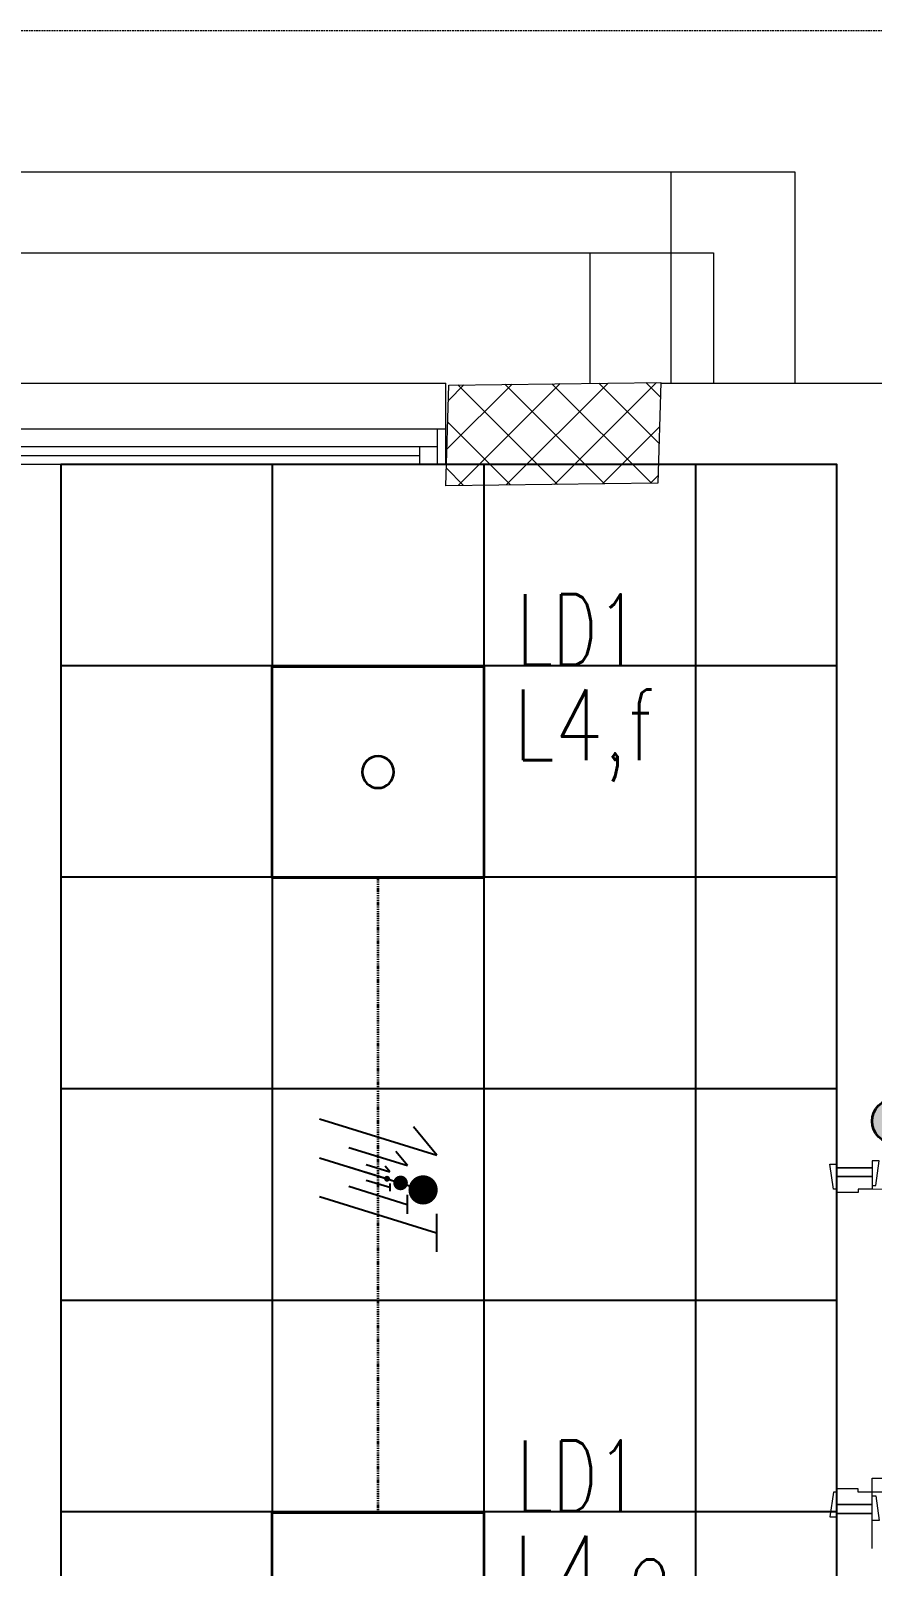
# Model space of a CAD drawing. Extents: x -12260 to 57327, y -29287 to 19916.
# Drawn here: x 32991 to 35376, y 5485 to 9840 of the extents above; entities that cross this region are included whole.
import ezdxf
from ezdxf.enums import TextEntityAlignment as Align

# ---------------------------------------------------------------- set-up
doc = ezdxf.new("R2010")
doc.units = 0
doc.header["$LTSCALE"] = 0.25
doc.linetypes.add('01-First Floor$0$HIDDEN', pattern=[9.525, 6.35, -3.175])
doc.linetypes.add('DASHDOT', pattern=[25.4, 12.7, -6.35, 0, -6.35])
for name, color, linetype, lineweight in [('01-First Floor$0$Aluminum', 251, 'Continuous', 5), ('01-First Floor$0$C-HYDR-CTCH', 251, 'Continuous', 5), ('01-First Floor$0$Hatch', 252, 'Continuous', 5), ('01-First Floor$0$Proj', 251, 'Continuous', 5), ('01-First Floor$0$Walls', 251, 'Continuous', 5), ('01-First Floor$0$Wooden Joinery', 251, 'Continuous', 5), ('E-LITE-CIRC', 6, 'Continuous', 25), ('E-LITE-CIRC-NUMB', 6, 'Continuous', 25), ('E-LITE-CLNG', 150, 'Continuous', 35), ('E-LITE-CLNG-CNDT', 6, 'DASHDOT', 35), ('E-LITE-CTRL', 6, 'Continuous', 25), ('E-LITE-IDEN', 6, 'Continuous', 25), ('E-LITE-SWCH @ 100', 3, 'Continuous', 35), ('E-POWR-WIRE', 6, 'Continuous', 25), ('E-POWR-WIRE @ 100', 6, 'Continuous', 25), ('E-POWR-WIRE @ 20', 6, 'Continuous', 25), ('E-POWR-WIRE @ 50', 6, 'Continuous', 25)]:
    doc.layers.add(name, color=color, linetype=linetype, lineweight=lineweight)
doc.layers.add('01-First Floor$0$FALSE CEILING', color=251, linetype='Continuous')
doc.styles.add('DC_SIMPLEX', font='SIMPLEX.shx', dxfattribs={"width": 0.7})

# ---------------------------------------------------------------- blocks, each defined once
blk = doc.blocks.new('01-First Floor$0$A$C72370EFE')
at = {"layer": '01-First Floor$0$Wooden Joinery'}
for p, q in [((-0.01, -0.04), (-0.02, -0.04)), ((-0.01, -0.03), (-0.01, -0.07)), ((0, -0.03), (-0.01, -0.03)), ((0.04, -0.03), (0.05, -0.03)), ((0.05, -0.03), (0.05, -0.07)), ((0.05, -0.04), (0.06, -0.04)), ((-0.05, -0.07), (-0.05, -0.16)), ((-0.03, -0.07), (-0.03, -0.16)), ((-0.01, -0.06), (-0.02, -0.06)), ((0, -0.07), (-0.01, -0.07)), ((0.04, -0.07), (0.05, -0.07)), ((0.05, -0.06), (0.06, -0.06)), ((0.07, -0.07), (0.07, -0.16)), ((0.09, -0.07), (0.09, -0.16)), ((-0.01, -0.17), (-0.02, -0.17)), ((-0.01, -0.17), (-0.01, -0.19)), ((0.05, -0.17), (0.06, -0.17)), ((0.05, -0.17), (0.05, -0.19)), ((-0.01, -0.19), (-0.02, -0.19)), ((0.05, -0.19), (0.06, -0.19))]:
    blk.add_line(p, q, dxfattribs=at)
for centre, radius, start, end in [((-0.02, -0.07), 0.03, 90, 180), ((0.06, -0.07), 0.03, 0, 90), ((-0.02, -0.07), 0.01, 90, 180), ((0.06, -0.07), 0.01, 0, 90), ((-0.02, -0.16), 0.03, 180, 270), ((-0.02, -0.16), 0.01, 180, 270), ((0.06, -0.16), 0.01, 270, 0), ((0.06, -0.16), 0.03, 270, 0)]:
    blk.add_arc(centre, radius, start, end, dxfattribs=at)
blk = doc.blocks.new('01-First Floor$0$A$C5DAD61B4')
at = {"layer": '01-First Floor$0$Wooden Joinery'}
for points in [[(80, 959.1), (80, 969.1), (10, 979.1), (10, 959.1)], [(940, 959.1), (940, 969.1), (1010, 979.1), (1010, 959.1)], [(70, 859.1), (70, 849.1), (0, 839.1), (0, 859.1)], [(120, 859.1), (120, 0), (80, 0), (80, 859.1)], [(950, 859.1), (950, 849.1), (1020, 839.1), (1020, 859.1)]]:
    blk.add_lwpolyline(points, close=True, dxfattribs=at)
for points in [[(45, 859.1), (45, 959.1), (20, 959.1), (20, 859.1), (45, 859.1)], [(45, 859.1), (80, 859.1), (80, 899.1), (90, 899.1), (90, 959.1), (45, 959.1), (45, 859.1)], [(975, 859.1), (940, 859.1), (940, 899.1), (930, 899.1), (930, 959.1), (975, 959.1), (975, 859.1)], [(975, 859.1), (975, 959.1), (1000, 959.1), (1000, 859.1), (975, 859.1)]]:
    blk.add_lwpolyline(points, dxfattribs=at)
blk.add_arc((80, 859.1), 860, 272.666, 0, dxfattribs=at)
at = {"layer": '01-First Floor$0$Wooden Joinery', "xscale": 999.9999999998854, "yscale": 999.9999999998854, "zscale": 999.9999999998854, "rotation": 180}
blk.add_blockref('01-First Floor$0$A$C72370EFE', (120, 0), dxfattribs=at)
blk = doc.blocks.new('01-First Floor')
at = {"layer": '01-First Floor$0$Hatch'}
h = blk.add_hatch(dxfattribs=at)
h.set_pattern_fill('ANSI37', color=256, scale=30)
h.set_pattern_definition([(45, (-1823.345, -13062.25), (-67.35192, 67.35192), []), (135, (-1823.345, -13062.25), (-67.35192, -67.35192), [])])
h.paths.add_polyline_path([(49129.3, 8855.6), (48525.4, 8847.5), (48529.3, 8559.1), (49133.2, 8567.2)])
h.paths.add_polyline_path([(41968.6, 8847.9), (41385, 8842.5), (41365.1, 8551.1), (41948.6, 8556.5)])
h.paths.add_polyline_path([(27591.6, 8840.5), (26992.5, 8836.4), (26986.8, 8543.4), (27585.9, 8547.5)])
h.paths.add_polyline_path([(34776.8, 8842.7), (34175.6, 8835.2), (34167.4, 8549.5), (34768.6, 8557)])
h.paths.add_polyline_path([(20372.4, 8849.8), (19765.9, 8827.9), (19780.4, 8535.4), (20386.9, 8557.2)])
h.paths.add_polyline_path([(13635.8, 8839.4), (12413.8, 8863.3), (12407.4, 8567.2), (13629.3, 8543.3)])
h.paths.add_polyline_path([(13649.8, 1639.3), (12434.8, 1623.6), (12421.4, 1331.2), (13636.4, 1346.9)])
h.paths.add_polyline_path([(13623.8, -5553.9), (12420.7, -5569.8), (12415, -5862.9), (13618.1, -5846.9)])
h.paths.add_polyline_path([(13642.3, -12752.6), (12445.6, -12764), (12448.4, -13058.5), (13645.1, -13047)])
h.paths.add_polyline_path([(6007.3, -12750.5), (5403.7, -12754.2), (5414.4, -13039.6), (6017.9, -13035.9)])
h.paths.add_polyline_path([(5991.8, -5552.5), (5395, -5550.9), (5394.9, -5852.1), (5991.7, -5853.6)])
h.paths.add_polyline_path([(6001.7, 1637.1), (5382.4, 1638.3), (5371.8, 1335.4), (5991.1, 1334.1)])
h.paths.add_polyline_path([(5978.4, 8816.5), (5377.7, 8830.9), (5374.1, 8541.3), (5974.8, 8526.8)])
h.paths.add_polyline_path([(-1220.7, 8814.6), (-1823.3, 8837.3), (-1821.5, 8549), (-1218.8, 8526.3)])
h.paths.add_polyline_path([(-1213, -5563.7), (-1815, -5570.7), (-1811.6, -5862.3), (-1209.6, -5855.3)])
h.paths.add_polyline_path([(-1195.5, -12758.3), (-1793.9, -12759.3), (-1789, -13060), (-1190.6, -13059)])
h.paths.add_polyline_path([(20391.2, -12745), (19785.5, -12758), (19791.3, -13059.2), (20396.9, -13046.2)])
h.paths.add_polyline_path([(20384.7, -5552.6), (19790.3, -5570.1), (19792.4, -5866.7), (20386.8, -5849.1)])
h.paths.add_polyline_path([(20376, 1655.5), (19777, 1647.8), (19781.1, 1347.6), (20380, 1355.3)])
h.paths.add_polyline_path([(27576.3, 1640.2), (26974.4, 1644.9), (26978.6, 1352.8), (27580.6, 1348.1)])
h.paths.add_polyline_path([(27580.1, -5542.5), (26976.2, -5560), (26989.7, -5860.1), (27589.8, -5839.1)])
h.paths.add_polyline_path([(27596.2, -12758.5), (26992.3, -12751.9), (26990, -13037.6), (27593.8, -13044.2)])
h.paths.add_polyline_path([(34794.7, -12748), (34197.4, -12762.6), (34206.4, -13062.3), (34803.7, -13047.7)])
h.paths.add_polyline_path([(34787.4, -5559.7), (34186.1, -5557.7), (34187.2, -5855), (34788.5, -5856.9)])
h.paths.add_polyline_path([(34750.9, 1644.2), (34170.1, 1648.9), (34189.8, 1359), (34770.6, 1354.3)])
h.paths.add_polyline_path([(41954.3, 1643.4), (41356.7, 1657.2), (41358.7, 1365.3), (41956.3, 1351.5)])
h.paths.add_polyline_path([(41955.3, -5555.1), (41386.9, -5562.7), (41388.7, -5856.9), (41957.1, -5849.3)])
h.paths.add_polyline_path([(41992.3, -12752.3), (41387.1, -12754.9), (41388.4, -13059.5), (41993.7, -13056.8)])
h.paths.add_polyline_path([(49166.6, -12752.8), (48578.6, -12736.7), (48565.4, -13043.9), (49153.3, -13060)])
h.paths.add_polyline_path([(49150.8, -5553.4), (48547.6, -5552.3), (48545.6, -5848.8), (49148.8, -5849.9)])
at = {"layer": '01-First Floor$0$Aluminum'}
for p, q in [((34167.5, 8710), (32667.5, 8710)), ((34142.5, 8710), (34142.5, 8610)), ((34142.5, 8660), (32692.5, 8660)), ((32742.5, 8635), (34092.5, 8635)), ((34092.5, 8660), (34092.5, 8610)), ((34167.5, 8610), (32667.5, 8610))]:
    blk.add_line(p, q, dxfattribs=at)
at = {"layer": '01-First Floor$0$C-HYDR-CTCH', "elevation": 0, "flags": 128}
blk.add_lwpolyline([(34167.4, 8549.5), (34175.6, 8835.2), (34776.8, 8842.7), (34768.6, 8557), (34167.4, 8549.5)], dxfattribs=at)
at = {"layer": '01-First Floor$0$FALSE CEILING', "linetype": 'Continuous'}
for p, q in [((33676, 1440), (33676, 8610)), ((34276, 1440), (34276, 8610)), ((34876, 1440), (34876, 8610)), ((33076, 8040), (35276, 8040)), ((33076, 7440), (35276, 7440)), ((33076, 6840), (35276, 6840)), ((33076, 6240), (35276, 6240)), ((33076, 5640), (35276, 5640))]:
    blk.add_line(p, q, dxfattribs=at)
at = {"layer": '01-First Floor$0$FALSE CEILING'}
blk.add_lwpolyline([(33076, 1440), (35276, 1440), (35276, 8610), (33076, 8610)], close=True, dxfattribs=at)
at = {"layer": '01-First Floor$0$Proj'}
for p, q in [((19755.8, 9440), (35156.2, 9440)), ((35156.2, 9440), (35156.2, 8840)), ((19985.8, 9210), (34926.2, 9210)), ((34926.2, 9210), (34926.2, 8840))]:
    blk.add_line(p, q, dxfattribs=at)
at = {"layer": '01-First Floor$0$Proj', "linetype": '01-First Floor$0$HIDDEN'}
blk.add_line((32667.5, 8840), (34167.5, 8840), dxfattribs=at)
at = {"layer": '01-First Floor$0$Proj', "linetype": '01-First Floor$0$HIDDEN', "ltscale": 3}
blk.add_lwpolyline([(48606, 9840), (-2814, 9840), (-2814, -14060), (48606, -14060)], dxfattribs=at)
blk.add_lwpolyline([(48606, 9840), (-2814, 9840), (-2814, -14060), (48606, -14060)], dxfattribs=at)
at = {"layer": '01-First Floor$0$Proj'}
for points in [[(34806, 8840), (34806, 9440)], [(34576, 8840), (34576, 9210)]]:
    blk.add_lwpolyline(points, dxfattribs=at)
at = {"layer": '01-First Floor$0$Walls'}
for p, q in [((34167.5, 8610), (34167.5, 8840)), ((34776.7, 8840), (38031.1, 8840)), ((34770.1, 8610), (35276, 8610)), ((35276, 8610), (35276, 6615)), ((35376, 6615), (35276, 6615)), ((35376, 5635), (35276, 5635)), ((35276, 4900), (35276, 5635)), ((35376, 5535), (35376, 5635))]:
    blk.add_line(p, q, dxfattribs=at)
at = {"layer": '01-First Floor$0$Wooden Joinery', "rotation": 90.00000000000001}
blk.add_blockref('01-First Floor$0$A$C5DAD61B4', (36235.1, 5615), dxfattribs=at)
blk = doc.blocks.new('*U35')
blk.add_hatch(color=256).paths.add_polyline_path([(-0.625, 0.625, 1), (-0.625, -0.625, 1)])
blk.add_line((-0.625, 0), (-3.947, 1.2))
blk.add_circle((-0.625, 0), 0.625)
at = {"layer": 'E-LITE-CTRL', "style": 'DC_SIMPLEX', "width": 0.7, "flags": 8}
blk.add_attdef('CONTROL', (-26.627, -10.116), '', height=2, rotation=360, dxfattribs=at)
at = {"layer": 'E-LITE-IDEN', "style": 'DC_SIMPLEX', "width": 0.7, "flags": 8}
blk.add_attdef('TYPE', text='', height=2, rotation=360, dxfattribs=at).set_placement((-31.991, -10.116), align=Align.RIGHT)
blk = doc.blocks.new('*U25')
blk.add_lwpolyline([(-300, 300), (-300, -300), (300, -300), (300, 300)], close=True)
blk.add_circle((0, 0), 45)
at = {"layer": 'E-LITE-CIRC-NUMB', "style": 'DC_SIMPLEX', "width": 0.7, "flags": 8}
blk.add_attdef('CIRCUIT', text='', height=200, rotation=0, dxfattribs=at).set_placement((-473.9, 300), align=Align.RIGHT)
at = {"layer": 'E-LITE-CTRL', "style": 'DC_SIMPLEX', "width": 0.7, "flags": 8}
blk.add_attdef('CONTROL', (1118.9, -935), '', height=200, rotation=360, dxfattribs=at)
at = {"layer": 'E-LITE-IDEN', "style": 'DC_SIMPLEX', "width": 0.7, "flags": 8}
blk.add_attdef('TYPE', (460.4, 457.6), '', height=200, rotation=360, dxfattribs=at)
blk = doc.blocks.new('*U41')
for p, q in [((-1.658, 1.617), (1.663, 0.587)), ((1.663, 0.587), (1.004, 1.389)), ((-1.66, 0.515), (1.66, -0.515)), ((-1.663, -0.587), (1.658, -1.617)), ((1.659, -1.078), (1.657, -2.157))]:
    blk.add_line(p, q)
at = {"const_width": 0.414}
blk.add_lwpolyline([(1.278, -0.19, 1), (1.277, -0.604, 1)], format="xyb", close=True, dxfattribs=at)
blk = doc.blocks.new('*U565')
at = {"layer": 'E-POWR-WIRE @ 100', "xscale": 100, "yscale": 100, "zscale": 100}
blk.add_blockref('*U41', (33975, 6592.1), dxfattribs=at)
at = {"layer": 'E-POWR-WIRE @ 20', "xscale": 20, "yscale": 20, "zscale": 20}
blk.add_blockref('*U41', (33975, 6592.1), dxfattribs=at)
at = {"layer": 'E-POWR-WIRE @ 50', "xscale": 50, "yscale": 50, "zscale": 50}
blk.add_blockref('*U41', (33975, 6592.1), dxfattribs=at)

msp = doc.modelspace()

# ---------------------------------------------------------------- linework, layer by layer
at = {"layer": 'E-LITE-CLNG-CNDT'}
msp.add_lwpolyline([(33975, 5637.3), (33975, 7437.3)], dxfattribs=at)

# ---------------------------------------------------------------- block references
at = {"layer": 'E-LITE-CLNG'}
ref = msp.add_blockref('*U25', (33975, 7737.3), dxfattribs=dict(at, xscale=-1))
ref.add_attrib('TYPE', 'LD1', (34368.5, 8041.8), dxfattribs={"layer": 'E-LITE-IDEN', "height": 200, "rotation": 0, "style": 'DC_SIMPLEX', "width": 0.7, "flags": 8})
ref = msp.add_blockref('*U25', (33975, 5337.3), dxfattribs=dict(at, xscale=-1))
ref.add_attrib('TYPE', 'LD1', (34368.5, 5641.8), dxfattribs={"layer": 'E-LITE-IDEN', "height": 200, "rotation": 0, "style": 'DC_SIMPLEX', "width": 0.7, "flags": 8})
at = {"layer": 'E-LITE-CLNG-CNDT'}
msp.add_blockref('01-First Floor', (0, 0), dxfattribs=at)
at = {"layer": 'E-LITE-SWCH @ 100', "xscale": 100, "yscale": 100, "zscale": 100, "rotation": 180}
msp.add_blockref('*U35', (35375.7, 6747.3), dxfattribs=at)
at = {"layer": 'E-POWR-WIRE'}
msp.add_blockref('*U565', (0, 0), dxfattribs=at)

# ---------------------------------------------------------------- texts
at = {"layer": 'E-LITE-CIRC', "style": 'DC_SIMPLEX', "width": 0.8}
for s, p in [('L4,f', (34359, 7771.3, 0)), ('L4,e', (34359, 5371.3, 0))]:
    msp.add_text(s, height=200, rotation=0, dxfattribs=at).set_placement(p)

doc.saveas('drawing.dxf')
